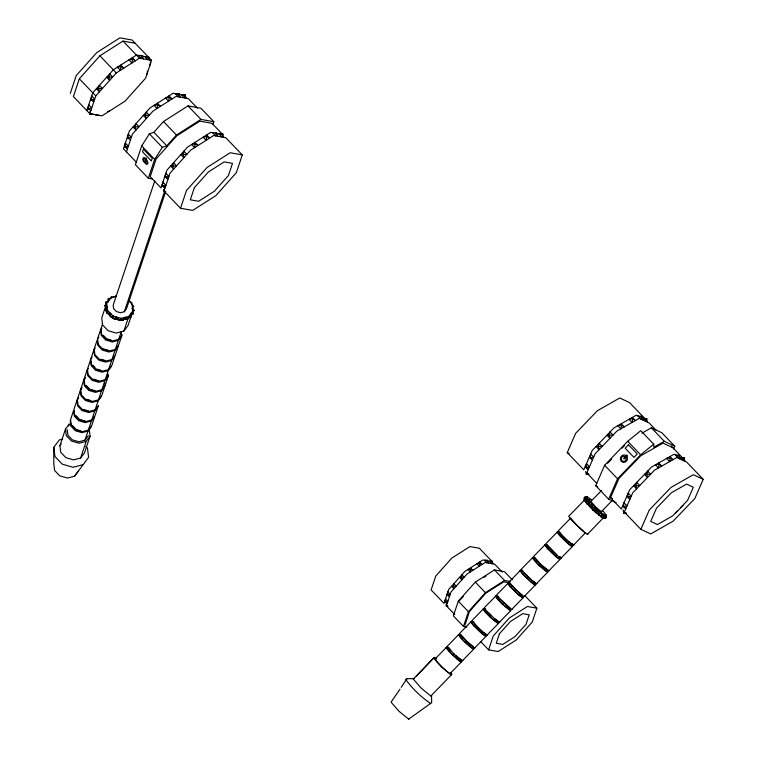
<?xml version="1.0" encoding="UTF-8"?>
<svg xmlns="http://www.w3.org/2000/svg" width="757" height="757" viewBox="0 0 757 757"><rect width="100%" height="100%" fill="white"/><g stroke="black" fill="none" stroke-linecap="round" stroke-linejoin="round"><path stroke-width="1.14" d="M62.689 439.079L59.339 439.949L53.813 447.273L53.794 463.852L54.58 470.419L59.784 475.85L67.42 478.055L74.555 476.21L78.482 471.015M605.723 515.432L605.581 518.062L602.913 518.252L592.655 509.887L584.177 500.159L584.319 497.529L586.978 497.34M584.641 499.809L584.773 497.179L587.441 496.989L591.662 499.951L589.627 499.677M603.244 511.136L606.177 515.082L606.045 517.712L603.376 517.902M584.518 499.904L584.319 497.529L586.647 497.595L595.125 507.313L601.162 512.726L601.749 515.697L600.481 516.539L602.951 513.975L601.749 515.697L598.692 515.29L598.607 510.436L596.138 513L598.882 513.36L601.162 512.726L605.382 515.687L605.581 518.062L603.253 517.996M108.421 300.889L105.706 302.185L106.652 303.235L107.494 310.228L107.04 313.284L109.169 314.694L109.841 312.679L107.04 313.284L105.261 309.717L107.134 307.266M146.688 74.981L146.981 73.022M149.668 66.086L149.952 64.137M624.26 511.401L623.749 513.293L626.569 513.511M589.58 501.541L588.965 503.784L589.457 506.547L591.927 503.982L587.11 504.105L586.599 501.068L588.331 499.866L585.871 502.43L586.599 501.068L589.58 501.541L587.11 504.105M138.578 55.45L142.43 55.535L141.587 58.582L138.578 55.45L136.43 55.072L113.313 69.795L92.751 92.789L86.809 110.569M212.774 132.787L216.625 132.872L215.783 135.919L212.774 132.787L210.626 132.409L187.509 147.132L166.947 170.117L161.004 187.897L150.208 176.646L156.15 158.866L176.712 135.881L199.829 121.148L211.979 123.306L222.776 134.566L215.622 133.289M492.23 561.24L491.567 563.624L489.221 561.174L492.23 561.24L492.949 563.87M70.287 93.348L76.23 75.568L96.792 52.574L119.909 37.85L132.059 40.007L151.58 60.361L145.637 78.141L125.075 101.126L101.958 115.859L89.809 113.701L73.382 96.574L79.334 78.794L99.886 55.81L123.013 41.077L135.153 43.234M89.809 113.701L95.761 95.921L116.313 72.927L139.439 58.204L151.58 60.361M126.457 151.892L132.409 134.112L152.961 111.128L176.078 96.394L188.228 98.552L197.482 108.204M212.916 124.46L213.834 121.707L200.879 108.204L188.01 105.914L163.493 121.527L153.86 132.305L149.375 133.857L141.701 145.902L135.399 164.752L148.344 178.245L152.025 178.898M148.344 178.245L154.655 159.396L162.329 147.36L166.805 145.808L176.447 135.03L200.965 119.417L213.834 121.707M105.62 306.311L101.731 317.94L102.574 324.933L108.119 330.714L116.247 333.071L123.855 331.102L128.028 325.557L131.926 313.937M89.411 430.771L90.064 436.221L84.5 452.847L80.602 458.032L73.486 459.868L65.887 457.663L60.702 452.26L59.917 445.722L65.471 429.096L69.379 423.92L68.641 426.134M104.778 305.686L106.33 308.213L107.011 306.197L104.778 305.686L111.402 296.895L114.052 296.867M78.331 398.579L76.996 400.358L73.959 409.433L74.631 415.054L79.088 419.69L85.617 421.583L91.72 420.003L95.079 415.555L98.117 406.481L94.757 410.928L91.72 420.003M98.457 405.478L95.098 409.925L88.985 411.505L82.466 409.613L78.009 404.967L77.328 399.346L80.365 390.271L81.709 388.492M98.476 399.838L101.504 390.763L104.863 386.316L101.826 395.391L98.476 399.838L92.363 401.418L85.834 399.526L81.377 394.889L80.706 389.268L83.743 380.194L85.087 378.415M107.967 373.986L108.242 376.229L105.204 385.304L101.845 389.76L95.732 391.341L89.212 389.448L84.756 384.802L84.074 379.181L87.112 370.107L88.455 368.328M108.592 369.586L111.629 360.512L114.988 356.064L111.951 365.139L108.592 369.586L102.488 371.167L95.959 369.274L91.502 364.637L90.821 359.017L93.859 349.942L95.202 348.163M121.461 333.657L121.735 335.9L118.698 344.974L115.338 349.422L109.235 351.002L102.706 349.109L98.249 344.473L97.568 338.852L100.605 329.778L101.949 327.999M102.441 324.289L100.946 328.775L101.627 334.386L106.075 339.032L112.604 340.924L118.717 339.344L122.066 334.897M106.822 312.244L107.494 310.228L105.261 309.717L106.463 309.291M154.769 180.885L113.19 305.137L113.616 308.648L116.408 311.553L120.486 312.736L124.309 311.742L126.41 308.96L165.736 191.426M130.545 314.051L130.81 317.126L128.775 316.398L121.167 318.366L118.745 320.249L117.723 317.372L117.051 319.388L120.495 320.381L123.136 320.353L124.385 317.533L123.136 320.353L121.167 318.366L113.039 316.01L110.238 316.615L110.692 313.568L110.238 316.615L114.061 318.886L115.802 319.028L116.483 317.003L114.061 318.886L113.039 316.01L107.494 310.228M113.039 316.01L112.367 318.025L118.149 319.7M118.925 319.927L120.495 320.381L121.167 318.366M124.309 311.742L164.752 190.859M67.212 429.598L67.884 435.218L72.341 439.855L78.87 441.747L84.973 440.167L88.011 431.093L91.37 426.645M88.351 430.09L91.389 421.015L94.748 416.568L91.711 425.642L88.351 430.09L82.239 431.67L75.709 429.777L71.262 425.131L70.581 419.52L73.618 410.445L74.3 416.057L78.747 420.703L85.276 422.595L91.389 421.015M95.098 409.925L98.136 400.85L101.495 396.403M101.845 389.76L104.882 380.686L108.242 376.229M108.251 370.599L102.148 372.179L95.619 370.287L91.162 365.64L90.49 360.029L87.452 369.104L88.124 374.715L92.581 379.361L99.11 381.254L105.223 379.673L108.251 370.599L111.61 366.151M111.97 359.509L114.998 350.434L118.357 345.987L115.319 355.061L111.97 359.509L105.857 361.089L99.328 359.197L94.88 354.55L94.199 348.939L97.237 339.865L97.908 345.476L102.365 350.122L108.894 352.014L114.998 350.434M115.338 349.422L118.376 340.347L121.735 335.9M118.717 339.344L121.338 331.5M80.602 458.032L86.156 441.407L90.064 436.221M123.855 331.102L128.775 316.398L132.948 310.862L134.15 310.427L132.589 307.9M133.223 313.928L130.507 315.224L131.179 313.209L133.223 313.928L131.879 302.828L129.759 301.418M180.526 208.251L186.477 190.471L207.03 167.486L230.156 152.753L242.297 154.911L236.354 172.691L215.792 195.685L192.675 210.408L180.526 208.251L164.004 191.029L169.956 173.249L190.509 150.265L213.635 135.531L225.775 137.689L242.297 154.911M454.806 614.627L446.375 605.837L451.021 591.946L467.078 573.986L485.142 562.479L494.633 564.164L502.298 572.16M512.3 579.824L504.522 571.705L494.463 569.917L475.311 582.114L458.288 601.153L453.358 615.876L463.483 626.427L466.927 627.042M463.483 626.427L468.403 611.703L485.436 592.665L504.578 580.468L510.133 581.452M464.93 625.178L469.577 611.287L485.634 593.327L503.698 581.821L510.029 582.947M488.615 649.866L493.271 635.975L509.329 618.015L527.392 606.508L536.874 608.202L532.228 622.093L516.17 640.043L498.106 651.55L488.615 649.866L480.553 641.463M642.456 419.832L641.785 416.322L639.447 416.7L636.277 415.205L613.936 427.932L592.182 450.547L583.779 469.813L567.248 452.591L575.661 433.326L597.415 410.71L619.756 397.983L629.606 402.62L645.342 419.018M596.809 483.401L586.779 472.945L595.191 453.68L616.936 431.064L639.287 418.337L649.137 422.964L656.073 430.203M616.056 502.686L608.656 499.204L595.702 485.701L604.616 465.281L627.676 441.303L640.772 430.667L653.726 444.16L653.84 447.283L664.315 441.312L674.761 446.223L673.569 448.939M608.656 499.204L617.57 478.784L640.63 454.796L653.726 444.16M678.509 457.408L680.004 458.969L679.341 455.459L673.834 454.351L651.484 467.069L629.739 489.684L621.327 508.959L610.53 497.699L618.942 478.433L640.687 455.818L663.037 443.091L672.888 447.728M624.326 512.082L632.738 492.816L654.493 470.201L676.834 457.483L686.684 462.111L703.206 479.332L694.794 498.598L673.049 521.213L650.708 533.94L640.857 529.304L624.326 512.082L626.086 512.915L623.749 513.293L623.077 509.783M640.857 529.304L649.269 510.038L671.014 487.423L693.355 474.705L703.206 479.332M110.569 298.778L111.402 296.895M128.775 316.398L127.526 319.217L124.877 319.246L125.548 317.23L127.526 319.217L129.305 316.814M584.745 499.724L584.177 500.159L587.441 496.989L586.173 497.832M399.97 689.23L391.066 702.165L399.024 711.296L408.657 719.15L431.651 702.695L431.566 695.456L430.828 696.024L421.233 688.198L413.303 679.105L433.638 657.956L434.386 657.388L436.751 659.054M401.229 687.328L406.878 678.764L414.051 678.537L413.303 679.105M606.177 515.082L602.913 518.252M115.215 296.564L115.793 295.76M74.555 476.21L88.578 457.351L87.471 448.097L85.834 446.403M97.568 338.852L98.912 337.073M90.821 359.017L92.165 357.238M130.507 315.224L131.075 314.477M84.074 379.181L85.418 377.402M80.706 389.268L82.049 387.489M77.328 399.346L78.671 397.567M105.223 379.673L108.573 375.226M59.917 445.722L61.213 443.99M84.973 440.167L88.332 435.72M131.784 308.847L133.667 306.396L128.908 300.529M132.901 312.064L134.15 310.427M459.461 600.736L463.284 596.459M607.597 463.256L611.628 459.073M622.093 448.182L624.516 445.665M584.177 500.159L586.647 497.595M584.972 499.554L568.658 516.293L571.592 520.239L583.174 531.423L587.404 534.385L588.198 533.78M416.482 676.001L434.386 657.388M448.362 648.266L446.668 647.084L434.925 659.11L437.281 662.28L446.583 671.26L449.98 673.645L450.614 673.162M460.691 635.445L458.997 634.252L447.255 646.279L454.068 654.095L458.912 658.439L462.309 660.814L462.953 660.331M473.03 622.614L471.327 621.421L459.594 633.458L461.95 636.628L471.251 645.607L474.639 647.992L475.282 647.5M485.36 609.792L483.666 608.6L471.923 620.626L478.736 628.442L483.581 632.786L486.978 635.161L487.612 634.678M497.69 596.961L495.996 595.768L484.253 607.805L486.609 610.975L495.911 619.955L499.308 622.339L499.951 621.847M510.019 584.139L508.326 582.947L496.592 594.974L498.948 598.144L508.25 607.133L511.637 609.508L512.281 609.025M522.358 571.308L520.665 570.116L508.922 582.152L511.278 585.322L520.579 594.302L523.976 596.686L524.61 596.194M534.688 558.486L532.994 557.294L521.251 569.321L528.064 577.137L536.306 583.855L536.95 583.373M547.018 545.655L545.324 544.463L533.59 556.499L540.394 564.306L548.636 571.033L549.279 570.541M560.199 533.42L557.663 531.641L545.92 543.668L548.276 546.838L557.578 555.818L560.975 558.202L561.609 557.72M570.456 518.327L558.25 530.837L560.606 534.007L569.907 542.996L573.304 545.371L573.948 544.889M460.37 660.407L459.84 660.814L453.008 655.24L447.368 648.768L448.598 647.49L449.904 649.241M459.698 635.946L460.937 634.659L466.577 641.132L473.409 646.705L472.179 647.992L469.359 646.014L461.656 638.567L459.698 635.946L460.228 635.539M485.038 634.754L484.508 635.161L481.698 633.183L473.986 625.746L472.037 623.115L473.797 621.431M497.368 621.932L496.838 622.33L494.028 620.362L486.316 612.915L484.366 610.284L485.597 609.007M509.707 609.101L509.177 609.508L502.345 603.935L496.696 597.462L497.936 596.175L499.232 597.926M509.035 584.631L510.265 583.354L515.905 589.826L522.737 595.399L521.507 596.677L518.696 594.709L510.984 587.262L509.035 584.631L509.565 584.234M534.366 583.448L533.836 583.855L531.026 581.878L523.314 574.431L521.365 571.809L522.595 570.523M546.705 570.627L546.176 571.024L539.344 565.451L533.694 558.978L534.934 557.701L540.574 564.173L546.469 569.084M546.034 546.157L547.264 544.87L556.925 554.947L555.695 556.225L547.983 548.778L546.034 546.157L546.563 545.75M571.365 544.964L570.835 545.371L568.024 543.403L560.312 535.956L558.363 533.325L559.593 532.048M601.56 490.451L590.905 501.408L595.683 506.887L599.09 509.934L601.474 511.609L601.919 511.268M449.317 651.399L450.557 650.112M461.656 638.567L462.887 637.29M473.986 625.746L475.216 624.459L473.92 622.708M486.316 612.915L487.555 611.637M498.655 600.093L499.885 598.806L510.407 608.221L509.177 609.508M510.984 587.262L512.215 585.975M523.314 574.431L524.554 573.153L531.452 579.881M535.653 561.609L536.883 560.322M547.983 548.778L549.213 547.5M560.312 535.956L561.552 534.669L560.246 532.919M592.655 509.887L595.125 507.313L590.309 507.436L592.778 504.872L592.163 507.124L592.655 509.887L595.399 510.237L597.68 509.603L595.21 512.167L595.125 507.313M453.008 655.24L454.247 653.963M465.347 642.419L466.577 641.132M477.676 629.587L478.907 628.31L475.216 624.459M490.006 616.766L491.246 615.479L489.031 613.17M502.345 603.935L503.575 602.657M514.675 591.113L515.905 589.826M527.004 578.282L528.244 576.995M539.344 565.451L540.574 564.173M551.673 552.629L552.903 551.342M564.003 539.798L565.242 538.52L561.552 534.669M457.029 658.836L458.259 657.559L461.079 659.536L459.84 660.814M469.359 646.014L470.599 644.727M481.698 633.183L482.928 631.906L478.907 628.31M494.028 620.362L495.258 619.075L498.078 621.052L496.838 622.33M506.357 607.53L507.597 606.253M518.696 594.709L519.927 593.422M531.026 581.878L532.256 580.6M543.356 569.056L544.595 567.769M568.024 543.403L569.255 542.116L572.074 544.094M601.474 511.609L611.675 501.002M598.692 515.29L601.162 512.726M484.508 635.161L485.739 633.874L483.865 632.559M533.836 583.855L535.076 582.568L533.193 581.253M546.176 571.024L547.936 569.34M555.695 556.225L558.505 558.202L560.265 556.509M570.835 545.371L572.604 543.687M449.98 673.645L461.713 661.618L460.54 660.028M462.309 660.814L474.052 648.787L472.87 647.197M474.639 647.992L486.382 635.956L485.199 634.375M486.978 635.161L498.712 623.134L496.942 620.759M499.308 622.339L511.051 610.303L509.281 607.928M511.637 609.508L523.38 597.481L522.198 595.891M523.976 596.686L535.71 584.65L533.94 582.275M536.306 583.855L548.049 571.828L546.28 569.444M548.636 571.033L560.379 558.997L559.196 557.417M560.975 558.202L572.708 546.176L570.939 543.791M573.304 545.371L585.634 532.549M430.828 696.024L451.901 674.307L450.529 672.462M587.404 534.385L605.382 515.687M677.42 510.975L672.727 515.858L657.464 524.544L650.736 521.384L656.48 508.231L671.336 492.779L686.599 484.092L693.327 487.253L687.583 500.405L680.543 507.729M675.376 513.341L682.975 505.439M557.663 531.641L557.02 532.124L559.376 535.294L568.677 544.274L572.074 546.658M558.363 533.325L558.893 532.919M545.324 544.463L544.69 544.955L547.046 548.125L556.348 557.105L559.735 559.489M532.994 557.294L532.351 557.777L534.707 560.946L539.164 565.593L547.406 572.311M533.694 558.978L534.224 558.581M520.665 570.116L520.021 570.608L522.377 573.778L531.679 582.758L535.076 585.142M521.365 571.809L521.895 571.403M508.326 582.947L507.692 583.429L510.048 586.599L519.349 595.589L522.737 597.964M495.996 595.768L495.352 596.261L497.709 599.43L502.165 604.067L510.407 610.795M496.696 597.462L497.226 597.055M483.666 608.6L483.023 609.082L485.379 612.252L489.836 616.898L498.078 623.617M484.366 610.284L484.896 609.887M471.327 621.421L470.693 621.913L473.049 625.083L482.351 634.063L485.739 636.448M472.037 623.115L472.567 622.708M558.505 558.202L559.035 557.795M458.997 634.252L458.354 634.735L460.71 637.905L465.167 642.551L473.409 649.269M446.668 647.084L446.024 647.566L448.381 650.736L457.682 659.716L461.079 662.101M406.878 678.764L405.818 679.568C412.565 688.908 421.1 697.008 430.601 703.499M447.368 648.768L447.898 648.361M521.507 596.677L522.037 596.279M472.179 647.992L472.709 647.585M408.657 719.15L409.405 718.582M484.073 577.326L485.975 576.115M641.87 433.212L651.361 427.809L661.807 432.72L674.761 446.223M108.119 298.987L109.055 300.046L108.383 302.062L108.119 298.987L116.237 296.299M128.094 318.413L130.81 317.126M132.466 306.822L133.667 306.396M120.495 320.381L125.908 318.981M118.376 340.347L112.263 341.927L105.743 340.035L101.287 335.398L100.605 329.778M111.629 360.512L105.516 362.092L98.997 360.2L94.54 355.563L93.859 349.942M104.882 380.686L98.77 382.266L92.24 380.374L87.793 375.727L87.112 370.107M101.504 390.763L95.401 392.344L88.872 390.451L84.415 385.815L83.743 380.194M98.136 400.85L92.023 402.431L85.494 400.538L81.046 395.892L80.365 390.271M94.757 410.928L88.654 412.508L82.125 410.616L77.668 405.979L76.996 400.358M88.011 431.093L81.907 432.673L75.378 430.78L70.921 426.144L70.25 420.523M86.156 441.407L79.05 443.242L71.451 441.038L66.266 435.635L65.471 429.096M83.062 464.675L73.003 467.277L62.254 464.155L54.93 456.518L53.813 447.273M107.626 111.478L109.424 111.099M677.004 455.837L679.341 455.459L678.575 458.297L675.575 455.165M681.925 458.155L684.262 457.767L684.934 461.287L683.429 459.717M585.7 471.516L586.192 474.156L588.53 473.768L586.779 472.945M146.413 56.841L148.504 56.614L149.422 59.973M176.987 93.963L179.078 93.736L179.996 97.095M89.279 112.074L89.884 114.307L91.976 114.08M98.041 115.159L95.959 115.386L99.81 115.471M220.609 134.178L222.7 133.951L223.618 137.31M89.884 114.307L93.736 114.392M584.773 497.179L587.101 497.245M603.717 517.646L606.045 517.712L605.846 515.337M680.496 457.483L684.262 457.767L683.505 460.616L680.496 457.483L681.215 457.815M586.192 474.156L589.022 474.374M141.427 55.961L148.58 57.229M486.978 560.776L489.911 561.297M446.375 605.837L448.059 606.139L446.431 606.31L445.958 604.569M110.995 340.063L106.671 338.805L103.718 335.73M103.293 348.892L108.705 350.453M101.003 359.282L105.337 360.54M96.546 369.056L100.88 370.305M93.177 379.134L98.58 380.705M90.887 389.533L95.212 390.792M86.43 399.299L90.755 400.557M83.052 409.386L88.465 410.956M80.762 419.785L85.087 421.034M80.63 430.809L76.306 429.55L72.615 425.708M641.198 417.523L644.377 419.009L646.715 418.63L647.377 422.141M567.248 452.591L569.226 453.519M595.702 485.701L597.793 486.685M610.53 497.699L612.498 498.626M626.2 455.752L624.591 454.919L622.358 455.345L620.721 457.039L620.314 459.367L621.289 461.429L623.266 462.442L625.5 462.016L627.127 460.322L627.534 458.004L626.749 456.32M625.452 456.518L622.793 456.282L621.629 457.502L621.336 459.168L622.027 460.653L623.456 461.382L625.055 461.079L626.228 459.859L626.011 457.096M90.859 110.55L88.143 108.743L87.859 107.418M130.478 139.856L127.763 138.048L127.479 136.724M145.798 158.639L144.492 157.721L143.215 157.853L142.77 159.188L143.319 161.213L146.271 164.288L147.549 164.165L147.994 162.831L146.356 159.216M145.599 159.244L143.83 158.743L143.508 159.699L143.906 161.156L146.025 163.37L146.934 163.275L147.255 162.32L146.148 159.822M583.94 531.357L577.392 525.822L570.589 518.015M451.163 674.875L441.568 667.049L433.638 657.956M565.242 538.52L569.255 542.116M455.856 655.401L458.259 657.559M671.27 446.034L682.909 458.174M651.361 427.809L664.315 441.312M627.676 441.303L640.63 454.796M604.616 465.281L617.57 478.784M188.01 105.914L200.965 119.417M123.013 41.077L139.439 58.204M163.493 121.527L176.447 135.03M99.886 55.81L116.313 72.927M153.86 132.305L166.805 145.808M149.375 133.857L162.329 147.36M79.334 78.794L95.761 95.921M141.701 145.902L154.655 159.396M163.559 186.317L165.054 187.887L162.339 186.08L162.055 184.755M136.478 162.339L123.448 148.76L129.4 130.98L149.952 107.996L173.079 93.262L183.062 95.041L185.143 94.814L186.061 98.173M492.287 561.722L479.38 548.267L469.889 546.582L451.825 558.089L435.767 576.049L431.121 589.94L444.028 603.386L448.674 589.495L464.732 571.544L482.796 560.038L487.48 560.398L488.199 563.028M524.781 595.589L536.874 608.202M494.463 569.917L504.578 580.468M475.311 582.114L485.436 592.665M458.288 601.153L468.403 611.703M108.421 313.918L110.02 315.584M92.856 365.205L95.07 367.514M86.109 385.37L89.799 389.221M75.993 415.621L79.684 419.473M216.625 132.872L217.543 136.232M142.43 55.535L143.347 58.895M163.474 189.401L164.08 191.644M150.246 62.178L150.529 63.503M147.265 71.073L147.558 72.398M106.217 307.266L106.33 308.213M104.93 383.061L105.204 385.304M105.706 302.185L105.885 304.229M88.72 104.844L88.143 108.743L91.729 107.967L88.72 104.844M91.701 95.95L91.124 99.858L93.84 101.665L90.831 98.533L91.124 99.858L94.701 99.082L91.701 95.95M125.369 143.035L124.791 146.943L127.507 148.75L124.508 145.618L124.791 146.943L128.368 146.167L125.369 143.035M128.34 134.14L127.763 138.048L131.349 137.272L128.34 134.14M162.916 182.172L162.339 186.08L165.925 185.304L162.916 182.172M165.897 173.287L165.319 177.185L168.035 178.993L165.026 175.861L165.319 177.185L168.896 176.419L165.897 173.287M445.523 598.919L445.078 601.966L447.198 603.376L444.851 600.935L445.078 601.966L447.87 601.361L445.523 598.919M447.851 591.974L447.396 595.021L449.516 596.431L447.169 593.99L447.396 595.021L450.197 594.415L447.851 591.974M121.006 66.427L120.41 70.325L117.401 67.193L121.006 66.427L123.76 68.187L120.76 65.055L121.006 66.427M132.57 59.065L131.964 62.963L128.964 59.831L132.57 59.065L135.323 60.825L132.324 57.693L132.57 59.065M157.645 104.617L157.049 108.516L154.05 105.384L157.645 104.617L160.408 106.377L157.399 103.245L157.645 104.617M169.208 97.256L168.612 101.154L165.603 98.022L169.208 97.256L171.971 99.016L168.962 95.884L169.208 97.256M195.202 143.754L194.606 147.662L191.597 144.53L195.202 143.754L197.956 145.524L194.956 142.392L195.202 143.754M206.765 136.392L206.159 140.291L203.16 137.159L206.765 136.392L209.519 138.153L206.519 135.03L206.765 136.392M470.75 568.904L470.277 571.951L467.93 569.51L470.75 568.904L472.898 570.286L470.551 567.835L470.75 568.904M479.777 563.151L479.313 566.198L476.957 563.757L479.777 563.151L481.935 564.533L479.588 562.082L479.777 563.151M586.486 463.615L585.786 467.485L588.265 469.539L585.265 466.407L585.786 467.485L589.485 466.747L586.486 463.615M590.687 453.982L589.987 457.853L592.476 459.906L589.466 456.774L589.987 457.853L593.696 457.105L590.687 453.982M624.033 502.752L623.333 506.622L625.821 508.676L622.812 505.544L623.333 506.622L627.042 505.884L624.033 502.752M628.244 493.119L627.544 496.989L630.023 499.043L627.023 495.911L627.544 496.989L631.243 496.251L628.244 493.119M621.611 424.951L620.891 428.812L617.882 425.68L621.611 424.951L624.137 426.967L621.128 423.835L621.611 424.951M632.786 418.593L632.067 422.453L629.058 419.321L632.786 418.593L635.303 420.608L632.303 417.476L632.786 418.593M659.158 464.088L658.439 467.949L655.439 464.817L659.158 464.088L661.684 466.104L658.685 462.972L659.158 464.088M670.333 457.73L669.614 461.59L666.614 458.458L670.333 457.73L672.859 459.745L669.85 456.613L670.333 457.73M641.785 416.322L641.028 419.16L638.019 416.028L641.785 416.322M646.715 418.63L645.948 421.469L642.948 418.337L646.715 418.63M599.194 443.261L598.409 446.147L599.033 449.677L596.033 446.545L602.193 446.393L599.194 443.261M610.066 431.954L609.29 434.83L609.915 438.369L606.906 435.237L613.066 435.086L610.066 431.954M636.741 482.408L635.965 485.284L636.59 488.823L633.581 485.691L639.75 485.54L636.741 482.408M647.614 471.1L646.838 473.977L647.462 477.506L644.462 474.384L650.623 474.223L647.614 471.1M99.375 85.38L98.524 88.465L99.394 91.852L96.394 88.72L102.384 88.512L99.375 85.38M109.651 73.893L108.8 76.968L109.67 80.356L106.671 77.223L112.661 77.025L109.651 73.893M148.504 56.614L147.662 59.661L144.653 56.529L148.504 56.614M136.023 123.58L135.162 126.656L136.042 130.043L133.033 126.911L139.023 126.712L136.023 123.58M146.3 112.083L145.439 115.168L146.319 118.556L143.31 115.424L149.299 115.215L146.3 112.083M179.078 93.736L178.226 96.773L175.227 93.65L179.078 93.736M185.143 94.814L184.301 97.861L181.302 94.729L185.143 94.814M173.571 162.717L172.719 165.792L173.59 169.18L170.59 166.057L176.58 165.849L173.571 162.717M183.847 151.22L182.995 154.305L183.866 157.693L180.866 154.56L186.856 154.352L183.847 151.22M222.7 133.951L221.858 136.998L218.849 133.866L222.7 133.951M453.85 583.713L453.178 586.126L453.859 588.766L451.513 586.325L456.197 586.164L453.85 583.713M461.874 574.733L461.212 577.146L461.893 579.786L459.546 577.345L464.221 577.184L461.874 574.733M487.48 560.398L486.827 562.782L484.48 560.331L487.48 560.398M143.423 149.12L142.524 151.807L151.324 160.976L152.223 158.298L143.423 149.12M145.95 158.194L145.107 160.721L145.656 161.298L146.508 158.771L145.95 158.194M194.388 187.651L190.319 199.801L198.618 201.267L214.401 191.209L228.444 175.51L232.503 163.37L224.214 161.894L208.421 171.953L194.388 187.651M499.44 633.779L496.27 643.261L502.752 644.415L515.082 636.552L526.058 624.288L529.228 614.807L522.746 613.653L510.417 621.506L499.44 633.779M628.452 444.813L625.178 448.22L633.978 457.398L637.262 453.982L628.452 444.813M626.749 455.175L623.654 458.392L624.203 458.969L627.298 455.752L626.749 455.175M587.886 499.26L585.416 501.825L584.915 498.797L587.886 499.26M603.594 514.429L601.124 516.993L604.181 517.4L603.594 514.429"/></g></svg>
